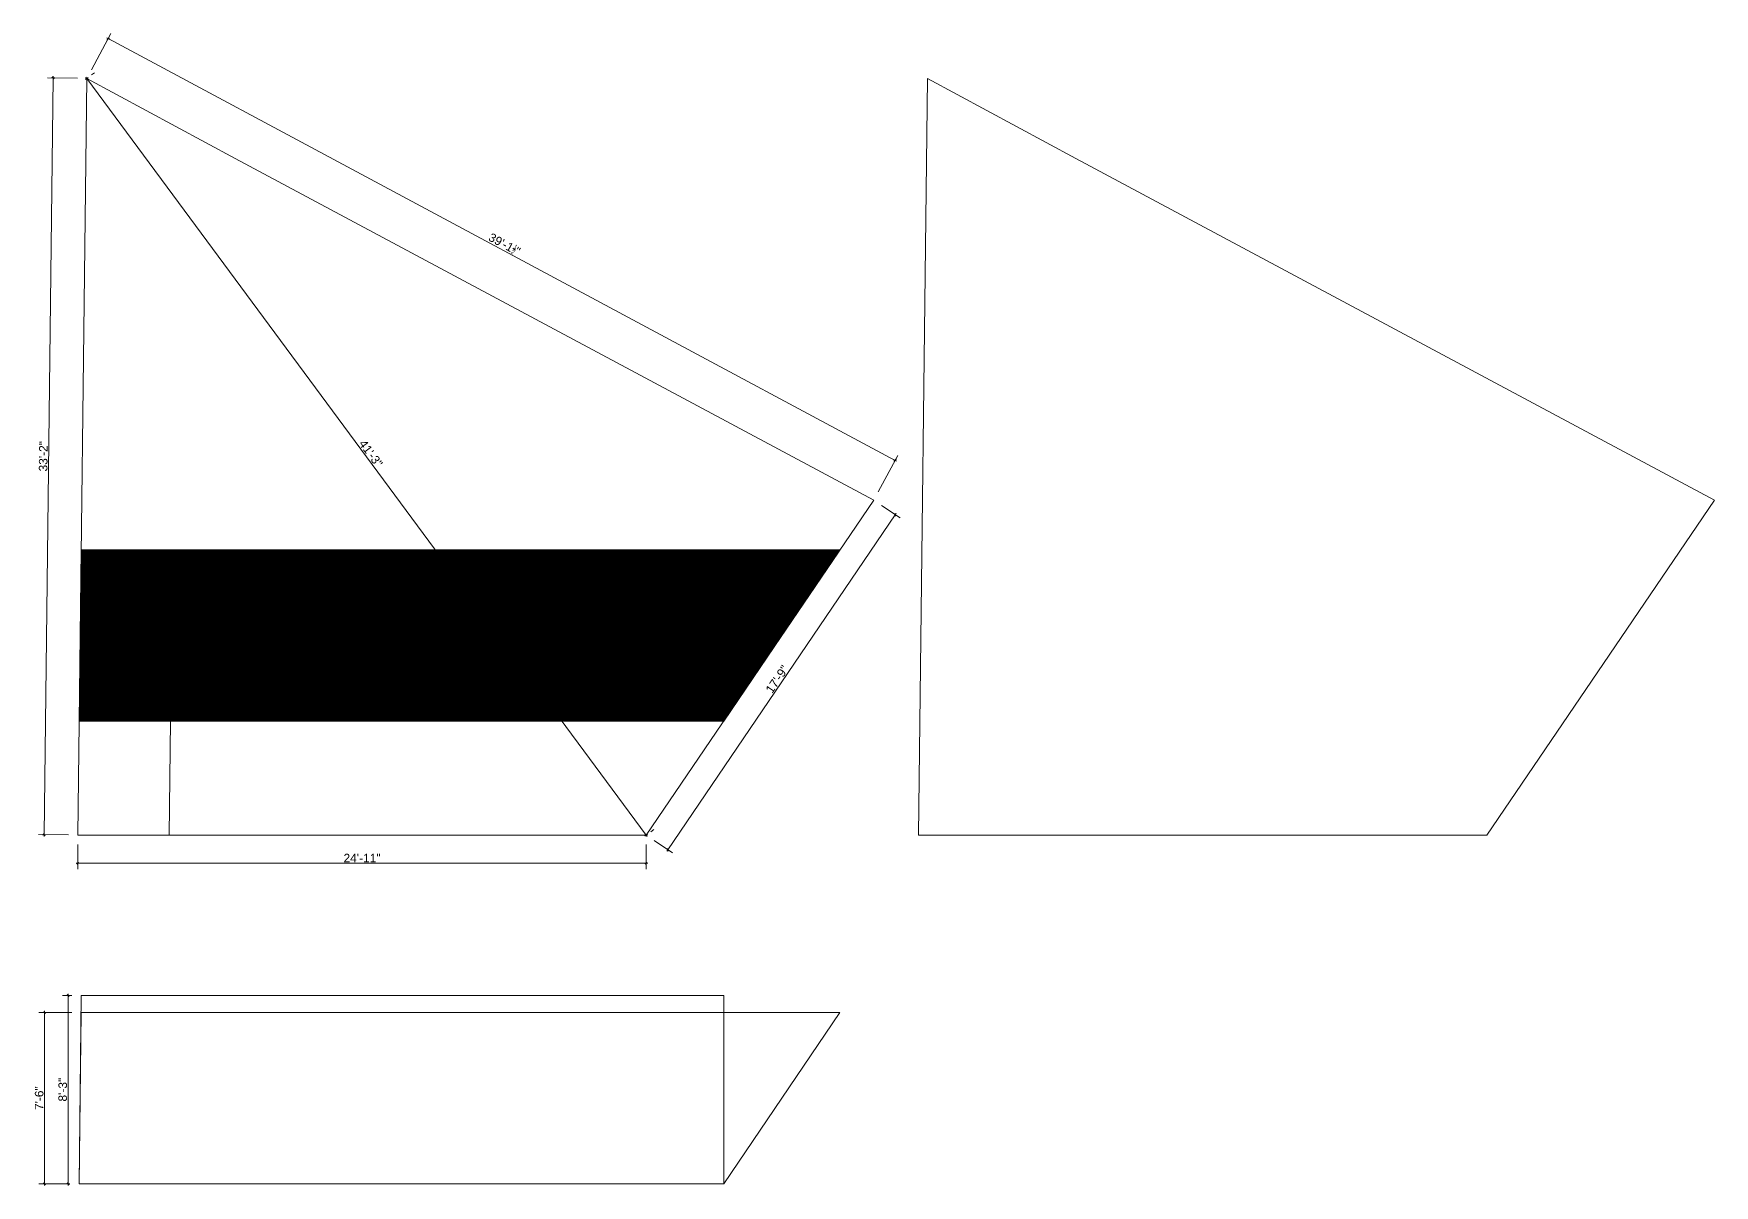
# Model space of a CAD drawing. Header units: inches. Extents: x 6873 to 34015, y -4010 to 8204.
# Drawn here: x 22089 to 22974, y -874 to -268 of the extents above; entities that cross this region are included whole.
import ezdxf

# ---------------------------------------------------------------- set-up
doc = ezdxf.new("R2010")
doc.units = ezdxf.units.IN
doc.header["$LTSCALE"] = 5
doc.header["$MEASUREMENT"] = 0
doc.layers.add('A-WALL', color=7, linetype='Continuous', lineweight=9)
doc.layers.add('dim line', color=7, linetype='Continuous', lineweight=15, true_color=0xfab2b2)
doc.styles.get("Standard").update_dxf_attribs({"font": 'arial.ttf'})
doc.dimstyles.new('Standard$0', dxfattribs={"dimtxt": 6, "dimasz": 4, "dimexe": 3, "dimexo": 6, "dimgap": 3, "dimtad": 1, "dimdec": 1, "dimzin": 0, "dimdsep": 46, "dimlunit": 4, "dimtxsty": 'Standard', "dimcen": 0.09, "dimclrd": 6, "dimclre": 6, "dimclrt": 7, "dimadec": 0, "dimazin": 0, "dimtfac": 1, "dimtdec": 1, "dimtix": 1, "dimtofl": 0, "dimtmove": 1, "dimatfit": 3, "dimfxl": 1, "dimtolj": 1, "dimtzin": 0, "dimlwd": 18, "dimlwe": 18, "dimarcsym": 0})

# ---------------------------------------------------------------- blocks, each defined once
blk = doc.blocks.new('oblique')
at = {"color": 0, "lineweight": -2}
blk.add_line((0.25, 0.25), (-0.25, -0.25), dxfattribs=at)
at = {"layer": 'dim line', "lineweight": 9}
for p, q in [((-0.4375, 0), (0.4375, 0)), ((0, 0.4375), (0, -0.4375))]:
    blk.add_line(p, q, dxfattribs=at)
blk = doc.blocks.new('*D356')
at = {"layer": 'A-WALL', "color": 47, "lineweight": 0, "ltscale": 5, "transparency": 16777216}
for p, q in [((22119.85, -287.43), (22130.1, -268.3)), ((22533.77, -509.31), (22544.02, -490.18))]:
    blk.add_line(p, q, dxfattribs=at)
at = {"layer": 'A-WALL', "color": 33, "lineweight": 0, "ltscale": 5, "transparency": 16777216}
blk.add_line((22128.68, -270.95), (22542.6, -492.83), dxfattribs=at)
at = {"layer": 'Defpoints', "color": 0, "ltscale": 5, "transparency": 16777216}
for p in [(22117.49, -291.84), (22542.6, -492.83), (22531.4, -513.71)]:
    blk.add_point(p, dxfattribs=at)
at = {"layer": 'A-WALL', "color": 33, "lineweight": 0, "ltscale": 5, "transparency": 16777216, "xscale": 2, "yscale": 2, "zscale": 2}
for p, rotation in [((22128.68, -270.95), 151.8068005323107), ((22542.6, -492.83), 331.8068005323107)]:
    blk.add_blockref('oblique', p, dxfattribs=dict(at, rotation=rotation))
at = {"layer": 'A-WALL', "color": 7, "ltscale": 5, "transparency": 16777216, "insert": (22337.14, -379.09), "char_height": 4.5, "attachment_point": 5, "rotation": 331.8068}
blk.add_mtext('\\A1;39\'-1{\\H0.5x;\\S1/2;}"', dxfattribs=at)
blk = doc.blocks.new('_OBLIQUE')
at = {"color": 0, "linetype": 'ByBlock'}
blk.add_line((-0.5, -0.5), (0.5, 0.5), dxfattribs=at)
blk = doc.blocks.new('*D357')
at = {"layer": 'A-WALL', "color": 33, "lineweight": 0, "ltscale": 5, "transparency": 16777216}
blk.add_line((22094.98, -689.76), (22099.74, -291.62), dxfattribs=at)
at = {"layer": 'A-WALL', "color": 47, "lineweight": 0, "ltscale": 5, "transparency": 16777216}
for p, q in [((22112.49, -291.78), (22096.74, -291.59)), ((22107.72, -689.91), (22091.98, -689.72))]:
    blk.add_line(p, q, dxfattribs=at)
at = {"layer": 'Defpoints', "color": 0, "ltscale": 5, "transparency": 16777216}
for p in [(22099.74, -291.62), (22117.49, -291.84), (22112.72, -689.97)]:
    blk.add_point(p, dxfattribs=at)
at = {"layer": 'A-WALL', "color": 33, "lineweight": 0, "ltscale": 5, "transparency": 16777216, "xscale": 2, "yscale": 2, "zscale": 2}
for p, rotation in [((22099.74, -291.62), 89.31448092113432), ((22094.98, -689.76), 269.3144809211343)]:
    blk.add_blockref('oblique', p, dxfattribs=dict(at, rotation=rotation))
at = {"layer": 'A-WALL', "color": 7, "ltscale": 5, "transparency": 16777216, "insert": (22094.56, -490.66), "char_height": 4.5, "attachment_point": 5, "rotation": 89.31448}
blk.add_mtext('\\A1;33\'-2"', dxfattribs=at)
blk = doc.blocks.new('*D358')
at = {"layer": 'A-WALL', "color": 47, "lineweight": 0, "ltscale": 5, "transparency": 16777216}
for p, q in [((22112.72, -694.97), (22112.72, -707.82)), ((22411.72, -694.97), (22411.72, -707.82))]:
    blk.add_line(p, q, dxfattribs=at)
at = {"layer": 'A-WALL', "color": 33, "lineweight": 0, "ltscale": 5, "transparency": 16777216}
blk.add_line((22112.72, -704.82), (22411.72, -704.82), dxfattribs=at)
at = {"layer": 'Defpoints', "color": 0, "ltscale": 5, "transparency": 16777216}
for p in [(22112.72, -689.97), (22411.72, -689.97), (22411.72, -704.82)]:
    blk.add_point(p, dxfattribs=at)
at = {"layer": 'A-WALL', "color": 33, "lineweight": 0, "ltscale": 5, "transparency": 16777216, "xscale": 2, "yscale": 2, "zscale": 2, "rotation": 180}
blk.add_blockref('oblique', (22112.72, -704.82), dxfattribs=at)
at = {"layer": 'A-WALL', "color": 33, "lineweight": 0, "ltscale": 5, "transparency": 16777216, "xscale": 2, "yscale": 2, "zscale": 2}
blk.add_blockref('oblique', (22411.72, -704.82), dxfattribs=at)
at = {"layer": 'A-WALL', "color": 7, "ltscale": 5, "transparency": 16777216, "insert": (22262.22, -702.06), "char_height": 4.5, "attachment_point": 5}
blk.add_mtext('\\A1;24\'-11"', dxfattribs=at)
blk = doc.blocks.new('*D359')
at = {"layer": 'A-WALL', "color": 33, "lineweight": 0, "ltscale": 5, "transparency": 16777216}
blk.add_line((22423.05, -697.66), (22542.73, -521.4), dxfattribs=at)
at = {"layer": 'A-WALL', "color": 47, "lineweight": 0, "ltscale": 5, "transparency": 16777216}
for p, q in [((22535.54, -516.52), (22545.21, -523.09)), ((22415.86, -692.78), (22425.53, -699.35))]:
    blk.add_line(p, q, dxfattribs=at)
at = {"layer": 'Defpoints', "color": 0, "ltscale": 5, "transparency": 16777216}
for p in [(22531.4, -513.71), (22542.73, -521.4), (22411.72, -689.97)]:
    blk.add_point(p, dxfattribs=at)
at = {"layer": 'A-WALL', "color": 33, "lineweight": 0, "ltscale": 5, "transparency": 16777216, "xscale": 2, "yscale": 2, "zscale": 2}
for p, rotation in [((22542.73, -521.4), 55.8224385715441), ((22423.05, -697.66), 235.8224385715441)]:
    blk.add_blockref('oblique', p, dxfattribs=dict(at, rotation=rotation))
at = {"layer": 'A-WALL', "color": 7, "ltscale": 5, "transparency": 16777216, "insert": (22480.57, -607.96), "char_height": 4.5, "attachment_point": 5, "rotation": 55.82244}
blk.add_mtext('\\A1;17\'-9"', dxfattribs=at)
blk = doc.blocks.new('*D360')
at = {"layer": 'A-WALL', "color": 47, "lineweight": 0, "ltscale": 5, "transparency": 16777216}
for p, q in [((22121.51, -288.86), (22119.9, -290.05)), ((22415.74, -687), (22414.13, -688.19))]:
    blk.add_line(p, q, dxfattribs=at)
at = {"layer": 'A-WALL', "color": 33, "lineweight": 0, "ltscale": 5, "transparency": 16777216}
blk.add_line((22411.72, -689.97), (22117.49, -291.84), dxfattribs=at)
at = {"layer": 'Defpoints', "color": 0, "ltscale": 5, "transparency": 16777216}
for p in [(22117.49, -291.84), (22117.49, -291.84), (22411.72, -689.97)]:
    blk.add_point(p, dxfattribs=at)
at = {"layer": 'A-WALL', "color": 33, "lineweight": 0, "ltscale": 5, "transparency": 16777216, "xscale": 2, "yscale": 2, "zscale": 2}
for p, rotation in [((22117.49, -291.84), 126.4657774520777), ((22411.72, -689.97), 306.4657774520777)]:
    blk.add_blockref('oblique', p, dxfattribs=dict(at, rotation=rotation))
at = {"layer": 'A-WALL', "color": 7, "ltscale": 5, "transparency": 16777216, "insert": (22266.85, -489.24), "char_height": 4.5, "attachment_point": 5, "rotation": 306.46578}
blk.add_mtext('\\A1;41\'-3"', dxfattribs=at)
blk = doc.blocks.new('*D361')
at = {"layer": 'A-WALL', "color": 47, "lineweight": 0, "ltscale": 5, "transparency": 16777216}
for p, q in [((22109.52, -783.38), (22092.19, -783.38)), ((22108.44, -873.38), (22092.19, -873.38))]:
    blk.add_line(p, q, dxfattribs=at)
at = {"layer": 'A-WALL', "color": 33, "lineweight": 0, "ltscale": 5, "transparency": 16777216}
blk.add_line((22095.19, -783.38), (22095.19, -873.38), dxfattribs=at)
at = {"layer": 'Defpoints', "color": 0, "ltscale": 5, "transparency": 16777216}
for p in [(22114.52, -783.38), (22095.19, -873.38), (22113.44, -873.38)]:
    blk.add_point(p, dxfattribs=at)
at = {"layer": 'A-WALL', "color": 33, "lineweight": 0, "ltscale": 5, "transparency": 16777216, "xscale": 2, "yscale": 2, "zscale": 2}
for p, rotation in [((22095.19, -783.38), 90), ((22095.19, -873.38), 270)]:
    blk.add_blockref('oblique', p, dxfattribs=dict(at, rotation=rotation))
at = {"layer": 'A-WALL', "color": 7, "ltscale": 5, "transparency": 16777216, "insert": (22092.4, -828.38), "char_height": 4.5, "attachment_point": 5, "rotation": 90}
blk.add_mtext('\\A1;7\'-6"', dxfattribs=at)
blk = doc.blocks.new('*D362')
at = {"layer": 'A-WALL', "color": 47, "lineweight": 0, "ltscale": 5, "transparency": 16777216}
for p, q in [((22109.52, -774.38), (22104.57, -774.38)), ((22108.44, -873.38), (22104.57, -873.38))]:
    blk.add_line(p, q, dxfattribs=at)
at = {"layer": 'A-WALL', "color": 33, "lineweight": 0, "ltscale": 5, "transparency": 16777216}
blk.add_line((22107.57, -774.38), (22107.57, -873.38), dxfattribs=at)
at = {"layer": 'Defpoints', "color": 0, "ltscale": 5, "transparency": 16777216}
for p in [(22114.52, -774.38), (22107.57, -873.38), (22113.44, -873.38)]:
    blk.add_point(p, dxfattribs=at)
at = {"layer": 'A-WALL', "color": 33, "lineweight": 0, "ltscale": 5, "transparency": 16777216, "xscale": 2, "yscale": 2, "zscale": 2}
for p, rotation in [((22107.57, -774.38), 90), ((22107.57, -873.38), 270)]:
    blk.add_blockref('oblique', p, dxfattribs=dict(at, rotation=rotation))
at = {"layer": 'A-WALL', "color": 7, "ltscale": 5, "transparency": 16777216, "insert": (22104.77, -823.88), "char_height": 4.5, "attachment_point": 5, "rotation": 90}
blk.add_mtext('\\A1;8\'-3"', dxfattribs=at)

msp = doc.modelspace()

# ---------------------------------------------------------------- hatches: boundary and pattern name
at = {"layer": 'A-WALL', "ltscale": 5}
h = msp.add_hatch(dxfattribs=at)
h.set_pattern_fill('ANSI31', color=256)
h.paths.add_polyline_path([(22452.46, -629.97), (22513.58, -539.97), (22114.52, -539.97), (22113.44, -629.97)])

# ---------------------------------------------------------------- linework, layer by layer
for p, q in [((22112.72, -689.97), (22117.49, -291.84)), ((22117.49, -291.84), (22195.54, -333.98)), ((22554.91, -689.97), (22559.67, -291.84)), ((22559.67, -291.84), (22637.72, -333.98)), ((22531.4, -513.71), (22195.54, -333.98)), ((22973.59, -513.71), (22637.72, -333.98)), ((22411.72, -689.97), (22531.4, -513.71)), ((22853.91, -689.97), (22973.59, -513.71)), ((22114.59, -539.97), (22513.58, -539.97)), ((22113.44, -629.97), (22452.46, -629.97)), ((22160.72, -689.97), (22161.44, -629.97)), ((22112.72, -689.97), (22411.72, -689.97)), ((22554.91, -689.97), (22853.91, -689.97)), ((22113.44, -873.38), (22452.46, -873.38))]:
    msp.add_line(p, q, dxfattribs=at)
for points in [[(22973.59, -513.71), (22637.72, -333.98), (22559.67, -291.84), (22554.91, -689.97), (22853.91, -689.97)], [(22513.58, -539.97), (22114.52, -539.97), (22113.44, -629.97), (22452.46, -629.97)], [(22452.46, -774.38), (22114.52, -774.38), (22113.44, -873.38), (22452.46, -873.38)], [(22513.58, -783.38), (22114.52, -783.38), (22113.44, -873.38), (22452.46, -873.38)], [(22513.58, -783.38), (22452.46, -783.38), (22452.46, -873.38)]]:
    msp.add_lwpolyline(points, close=True, dxfattribs=at)

# ---------------------------------------------------------------- dimensions: what is measured, and where the dimension line sits
for p1, p2, distance, picture, middle in [((22117.49, -291.84), (22531.4, -513.71), 23.7, '*D356', (22337.14, -379.09)), ((22112.72, -689.97), (22117.49, -291.84), 17.74, '*D357', (22094.56, -490.66)), ((22411.72, -689.97), (22117.49, -291.84), 0, '*D360', (22266.85, -489.24)), ((22411.7215, -689.9702), (22531.4043, -513.7138), -13.6897, '*D359', (22480.574, -607.9608))]:
    dim = msp.add_aligned_dim(p1=p1, p2=p2, distance=distance, dimstyle='Standard$0', override={"dimtxt": 4.5, "dimasz": 2, "dimexo": 5, "dimgap": 0.5, "dimzin": 12, "dimpost": '\\X', "dimblk": 'oblique', "dimcen": 3, "dimclrd": 33, "dimclre": 47, "dimtfac": 0.5, "dimfxl": 3, "dimlwd": 0, "dimlwe": 0}, dxfattribs=at)
    dim.commit()
    dim.dimension.update_dxf_attribs({"geometry": picture, "text_midpoint": middle})
dim = msp.add_linear_dim(base=(22411.72, -704.82), p1=(22112.72, -689.97), p2=(22411.72, -689.97), dimstyle='Standard$0', override={"dimtxt": 4.5, "dimasz": 2, "dimexo": 5, "dimgap": 0.5, "dimzin": 12, "dimpost": '\\X', "dimblk": 'oblique', "dimcen": 3, "dimclrd": 33, "dimclre": 47, "dimtfac": 0.5, "dimfxl": 3, "dimlwd": 0, "dimlwe": 0}, dxfattribs=at)
dim.commit()
dim.dimension.update_dxf_attribs({"geometry": '*D358', "text_midpoint": (22262.22, -702.06)})
for base, p1, picture, middle in [((22107.57, -873.38), (22114.52, -774.38), '*D362', (22104.77, -823.88)), ((22095.19, -873.38), (22114.52, -783.38), '*D361', (22092.4, -828.38))]:
    dim = msp.add_linear_dim(base=base, p1=p1, p2=(22113.44, -873.38), angle=90, dimstyle='Standard$0', override={"dimtxt": 4.5, "dimasz": 2, "dimexo": 5, "dimgap": 0.5, "dimzin": 12, "dimpost": '\\X', "dimblk": 'oblique', "dimcen": 3, "dimclrd": 33, "dimclre": 47, "dimtfac": 0.5, "dimfxl": 3, "dimlwd": 0, "dimlwe": 0}, dxfattribs=at)
    dim.commit()
    dim.dimension.update_dxf_attribs({"geometry": picture, "text_midpoint": middle})

doc.saveas('drawing.dxf')
